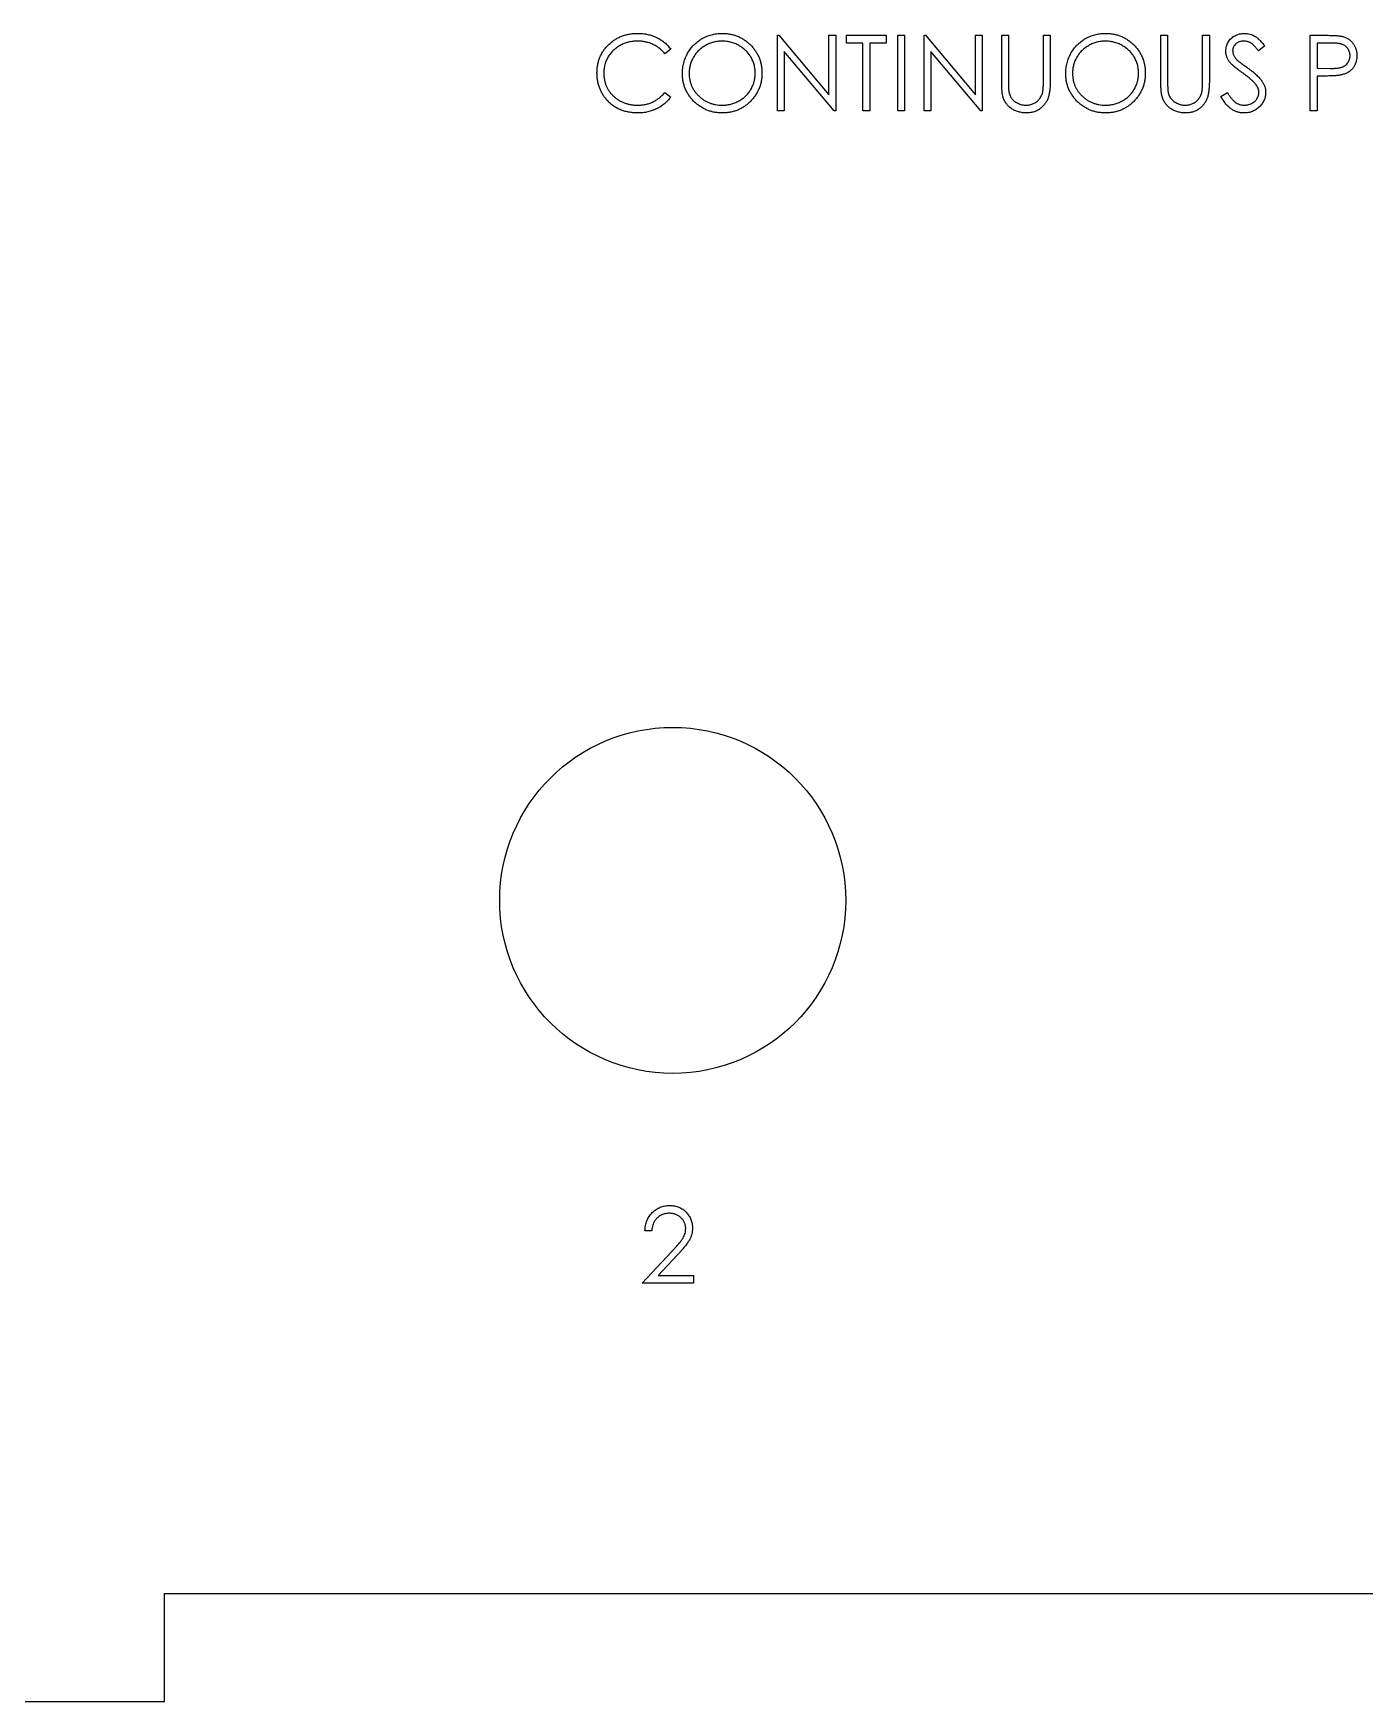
# Model space of a CAD drawing. Header units: millimetres. Extents: x 0 to 1497, y 0 to 497.
# Drawn here: x 546 to 607.5, y 240.2 to 317.4 of the extents above; entities that cross this region are included whole.
import ezdxf

# ---------------------------------------------------------------- set-up
doc = ezdxf.new("R2010")
doc.units = ezdxf.units.MM

msp = doc.modelspace()

# ---------------------------------------------------------------- linework, layer by layer
at = {"color": 7, "linetype": 'Continuous', "lineweight": 25}
for p, q in [((580.363, 317.287), (580.429, 317.287)), ((580.363, 313.787), (580.363, 317.287)), ((580.429, 317.287), (582.741, 314.532)), ((582.741, 314.532), (582.741, 317.287)), ((582.741, 317.287), (583.055, 317.287)), ((583.055, 317.287), (583.055, 313.787)), ((583.549, 316.928), (583.549, 317.287)), ((583.549, 317.287), (585.388, 317.287)), ((585.388, 317.287), (585.388, 316.928)), ((585.927, 317.287), (586.241, 317.287)), ((585.927, 313.787), (585.927, 317.287)), ((586.241, 317.287), (586.241, 313.787)), ((587.138, 313.787), (587.138, 317.287)), ((587.138, 317.287), (587.204, 317.287)), ((587.204, 317.287), (589.517, 314.532)), ((589.517, 317.287), (589.831, 317.287)), ((589.517, 314.532), (589.517, 317.287)), ((589.831, 317.287), (589.831, 313.787)), ((590.728, 317.287), (591.042, 317.287)), ((590.728, 315.173), (590.728, 317.287)), ((591.042, 317.287), (591.042, 315.19)), ((592.658, 315.19), (592.658, 317.287)), ((592.658, 317.287), (592.972, 317.287)), ((592.972, 317.287), (592.972, 315.173)), ((598.087, 317.287), (598.401, 317.287)), ((598.087, 315.173), (598.087, 317.287)), ((598.401, 317.287), (598.401, 315.19)), ((600.017, 315.19), (600.017, 317.287)), ((600.017, 317.287), (600.331, 317.287)), ((600.331, 317.287), (600.331, 315.173)), ((604.997, 317.287), (605.684, 317.287)), ((604.997, 313.787), (604.997, 317.287)), ((575.427, 316.644), (575.152, 316.434)), ((580.677, 316.535), (580.677, 313.787)), ((582.984, 313.787), (580.677, 316.535)), ((584.311, 316.928), (583.549, 316.928)), ((584.311, 313.787), (584.311, 316.928)), ((584.626, 316.928), (584.626, 313.787)), ((585.388, 316.928), (584.626, 316.928)), ((587.452, 316.535), (587.452, 313.787)), ((589.759, 313.787), (587.452, 316.535)), ((602.888, 316.784), (602.604, 316.569)), ((605.952, 316.928), (605.311, 316.928)), ((605.311, 316.928), (605.311, 315.761)), ((605.311, 315.761), (605.924, 315.753)), ((605.562, 315.402), (605.311, 315.402)), ((605.311, 315.402), (605.311, 313.787)), ((575.152, 314.639), (575.427, 314.431)), ((600.869, 314.462), (601.165, 314.639)), ((580.677, 313.787), (580.363, 313.787)), ((583.055, 313.787), (582.984, 313.787)), ((584.626, 313.787), (584.311, 313.787)), ((586.241, 313.787), (585.927, 313.787)), ((587.452, 313.787), (587.138, 313.787)), ((589.831, 313.787), (589.759, 313.787)), ((605.311, 313.787), (604.997, 313.787)), ((574.548, 262.01), (574.234, 262.01)), ((574.1, 259.587), (575.457, 261.035)), ((575.725, 260.88), (574.849, 259.946)), ((576.478, 259.587), (574.1, 259.587)), ((574.849, 259.946), (576.478, 259.946)), ((576.478, 259.946), (576.478, 259.587)), ((552.017, 245.237), (629.517, 245.237)), ((552.017, 240.237), (552.017, 245.237)), ((542.017, 240.237), (552.017, 240.237))]:
    msp.add_line(p, q, dxfattribs=at)
msp.add_circle((575.517, 277.287), 8, dxfattribs=at)
for points, knots in [([(572.017, 315.557), (572.018, 315.62), (572.021, 315.744), (572.047, 315.926), (572.089, 316.1), (572.148, 316.266), (572.224, 316.425), (572.317, 316.576), (572.426, 316.719), (572.552, 316.854), (572.689, 316.976), (572.837, 317.084), (572.994, 317.174), (573.158, 317.249), (573.332, 317.306), (573.514, 317.347), (573.704, 317.372), (573.834, 317.375), (573.9, 317.376)], [0, 0, 0, 0, 0.064558, 0.127014, 0.187955, 0.248014, 0.307748, 0.368235, 0.42947, 0.492743, 0.556258, 0.618217, 0.679655, 0.741246, 0.803415, 0.866815, 0.932328, 1, 1, 1, 1]), ([(573.9, 317.376), (573.94, 317.376), (574.02, 317.375), (574.137, 317.366), (574.252, 317.35), (574.364, 317.329), (574.473, 317.303), (574.579, 317.269), (574.682, 317.23), (574.781, 317.185), (574.877, 317.134), (574.969, 317.079), (575.057, 317.019), (575.14, 316.954), (575.218, 316.884), (575.293, 316.809), (575.363, 316.729), (575.405, 316.673), (575.427, 316.644)], [0, 0, 0, 0, 0.068548, 0.135683, 0.201215, 0.265682, 0.329267, 0.392395, 0.45507, 0.517127, 0.57879, 0.63974, 0.700192, 0.759806, 0.819628, 0.879355, 0.939512, 1, 1, 1, 1]), ([(575.965, 315.521), (575.966, 315.563), (575.967, 315.646), (575.98, 315.769), (575.998, 315.889), (576.025, 316.008), (576.06, 316.124), (576.101, 316.238), (576.151, 316.349), (576.208, 316.458), (576.271, 316.563), (576.341, 316.662), (576.415, 316.756), (576.496, 316.842), (576.581, 316.924), (576.673, 317), (576.77, 317.07), (576.872, 317.134), (576.978, 317.191), (577.087, 317.24), (577.197, 317.282), (577.31, 317.317), (577.425, 317.344), (577.542, 317.362), (577.662, 317.375), (577.742, 317.376), (577.783, 317.376)], [0, 0, 0, 0, 0.043209, 0.0858729, 0.12812, 0.170152, 0.2119176, 0.253753, 0.2960064, 0.3384434, 0.3810154, 0.4228205, 0.4640891, 0.5051258, 0.545975, 0.5869852, 0.6283386, 0.6700838, 0.7119916, 0.7530392, 0.7940494, 0.8348855, 0.8754983, 0.9165473, 0.9580038, 1, 1, 1, 1]), ([(577.783, 317.376), (577.847, 317.375), (577.975, 317.372), (578.162, 317.347), (578.34, 317.304), (578.512, 317.247), (578.674, 317.172), (578.829, 317.08), (578.975, 316.971), (579.112, 316.847), (579.236, 316.712), (579.346, 316.567), (579.438, 316.414), (579.514, 316.254), (579.573, 316.086), (579.614, 315.91), (579.64, 315.727), (579.643, 315.602), (579.645, 315.538)], [0, 0, 0, 0, 0.06657, 0.130749, 0.193413, 0.254989, 0.316114, 0.377262, 0.439401, 0.502971, 0.566525, 0.628231, 0.689091, 0.749345, 0.81017, 0.87161, 0.934869, 1, 1, 1, 1]), ([(593.69, 315.521), (593.69, 315.563), (593.691, 315.646), (593.704, 315.769), (593.723, 315.889), (593.749, 316.008), (593.784, 316.124), (593.825, 316.238), (593.875, 316.349), (593.932, 316.458), (593.995, 316.563), (594.065, 316.662), (594.139, 316.756), (594.22, 316.842), (594.306, 316.924), (594.397, 317), (594.494, 317.07), (594.596, 317.134), (594.702, 317.191), (594.811, 317.24), (594.922, 317.282), (595.035, 317.317), (595.15, 317.344), (595.267, 317.362), (595.386, 317.375), (595.466, 317.376), (595.507, 317.376)], [0, 0, 0, 0, 0.043209, 0.085873, 0.12812, 0.170152, 0.211918, 0.253753, 0.296006, 0.338443, 0.381015, 0.42282, 0.464089, 0.505126, 0.545975, 0.586985, 0.628339, 0.670084, 0.711992, 0.753039, 0.794049, 0.834886, 0.875498, 0.916547, 0.958004, 1, 1, 1, 1]), ([(595.507, 317.376), (595.572, 317.375), (595.699, 317.372), (595.886, 317.347), (596.065, 317.304), (596.236, 317.247), (596.399, 317.172), (596.553, 317.08), (596.7, 316.971), (596.836, 316.847), (596.961, 316.712), (597.071, 316.567), (597.163, 316.414), (597.238, 316.254), (597.297, 316.086), (597.338, 315.91), (597.365, 315.727), (597.368, 315.602), (597.369, 315.538)], [0, 0, 0, 0, 0.06657, 0.130749, 0.193413, 0.254989, 0.316114, 0.377262, 0.439401, 0.502971, 0.566525, 0.628231, 0.689091, 0.749345, 0.81017, 0.87161, 0.934869, 1, 1, 1, 1]), ([(601.093, 316.56), (601.095, 316.597), (601.097, 316.67), (601.119, 316.777), (601.154, 316.879), (601.202, 316.976), (601.264, 317.063), (601.336, 317.144), (601.422, 317.212), (601.516, 317.271), (601.619, 317.317), (601.727, 317.352), (601.84, 317.372), (601.917, 317.375), (601.956, 317.376)], [0, 0, 0, 0, 0.083785, 0.16578, 0.24628, 0.327461, 0.408797, 0.489715, 0.571376, 0.655523, 0.741019, 0.826547, 0.911989, 1, 1, 1, 1]), ([(601.956, 317.376), (601.997, 317.375), (602.079, 317.372), (602.2, 317.348), (602.316, 317.307), (602.409, 317.261), (602.483, 317.215), (602.538, 317.173), (602.595, 317.124), (602.653, 317.069), (602.71, 317.007), (602.769, 316.939), (602.83, 316.865), (602.868, 316.811), (602.888, 316.784)], [0, 0, 0, 0, 0.107233, 0.213252, 0.31883, 0.426794, 0.483646, 0.543604, 0.608308, 0.677127, 0.750686, 0.828713, 0.91219, 1, 1, 1, 1]), ([(605.684, 317.287), (605.731, 317.287), (605.821, 317.287), (605.951, 317.284), (606.069, 317.28), (606.175, 317.274), (606.268, 317.267), (606.35, 317.258), (606.42, 317.248), (606.462, 317.239), (606.481, 317.234)], [0, 0, 0, 0, 0.1769558, 0.3390551, 0.4863182, 0.6187809, 0.7356188, 0.8387425, 0.9264571, 1, 1, 1, 1]), ([(606.481, 317.234), (606.505, 317.228), (606.553, 317.214), (606.622, 317.188), (606.687, 317.157), (606.75, 317.122), (606.808, 317.08), (606.864, 317.035), (606.916, 316.984), (606.964, 316.929), (607.008, 316.87), (607.047, 316.806), (607.078, 316.739), (607.106, 316.668), (607.126, 316.593), (607.14, 316.515), (607.15, 316.433), (607.151, 316.376), (607.151, 316.348)], [0, 0, 0, 0, 0.062481, 0.12349, 0.183411, 0.243153, 0.302127, 0.36171, 0.421842, 0.482932, 0.544552, 0.605681, 0.66768, 0.729984, 0.794551, 0.860346, 0.928907, 1, 1, 1, 1]), ([(573.88, 317.017), (573.845, 317.017), (573.775, 317.016), (573.672, 317.006), (573.57, 316.991), (573.47, 316.969), (573.373, 316.941), (573.276, 316.907), (573.183, 316.866), (573.092, 316.82), (573.004, 316.769), (572.921, 316.712), (572.843, 316.652), (572.77, 316.587), (572.702, 316.519), (572.639, 316.445), (572.582, 316.367), (572.529, 316.286), (572.482, 316.202), (572.442, 316.113), (572.407, 316.023), (572.379, 315.93), (572.357, 315.835), (572.342, 315.736), (572.332, 315.636), (572.331, 315.568), (572.331, 315.533)], [0, 0, 0, 0, 0.043955, 0.087502, 0.130463, 0.172752, 0.215403, 0.25765, 0.300153, 0.343121, 0.385925, 0.427686, 0.468818, 0.509492, 0.549883, 0.58998, 0.630405, 0.670869, 0.711384, 0.751627, 0.791776, 0.832459, 0.873319, 0.914543, 0.956924, 1, 1, 1, 1]), ([(575.152, 316.434), (575.132, 316.458), (575.093, 316.504), (575.031, 316.569), (574.965, 316.63), (574.898, 316.687), (574.826, 316.739), (574.752, 316.787), (574.675, 316.83), (574.568, 316.883), (574.428, 316.938), (574.253, 316.984), (574.069, 317.013), (573.944, 317.016), (573.88, 317.017)], [0, 0, 0, 0, 0.063163, 0.125475, 0.187121, 0.248294, 0.309295, 0.36985, 0.430973, 0.492456, 0.616148, 0.740844, 0.868183, 1, 1, 1, 1]), ([(577.798, 317.017), (577.765, 317.017), (577.699, 317.016), (577.6, 317.006), (577.503, 316.991), (577.408, 316.969), (577.314, 316.94), (577.22, 316.906), (577.129, 316.864), (577.039, 316.818), (576.952, 316.766), (576.87, 316.709), (576.793, 316.648), (576.72, 316.583), (576.653, 316.513), (576.59, 316.44), (576.532, 316.361), (576.48, 316.278), (576.433, 316.193), (576.391, 316.105), (576.357, 316.013), (576.329, 315.92), (576.306, 315.824), (576.291, 315.726), (576.281, 315.625), (576.28, 315.557), (576.279, 315.523)], [0, 0, 0, 0, 0.0420233, 0.0836449, 0.1249838, 0.1662475, 0.2077016, 0.2496311, 0.2917418, 0.3347429, 0.3774602, 0.4195563, 0.4610442, 0.5020963, 0.5428907, 0.5838008, 0.6248636, 0.6662247, 0.7073992, 0.7485567, 0.7896546, 0.8307397, 0.8720701, 0.9139934, 0.9564981, 1, 1, 1, 1]), ([(579.331, 315.539), (579.33, 315.573), (579.329, 315.64), (579.319, 315.739), (579.304, 315.837), (579.282, 315.931), (579.254, 316.023), (579.219, 316.113), (579.179, 316.2), (579.132, 316.285), (579.079, 316.366), (579.022, 316.443), (578.958, 316.516), (578.891, 316.585), (578.818, 316.65), (578.739, 316.71), (578.656, 316.767), (578.568, 316.818), (578.477, 316.865), (578.384, 316.905), (578.29, 316.94), (578.194, 316.969), (578.097, 316.99), (577.998, 317.006), (577.899, 317.016), (577.832, 317.017), (577.798, 317.017)], [0, 0, 0, 0, 0.0429151, 0.08513, 0.1264733, 0.167453, 0.2079763, 0.2482494, 0.28875, 0.3296699, 0.3705373, 0.4111286, 0.4518189, 0.4924059, 0.5334859, 0.5752631, 0.6174406, 0.6606717, 0.7039402, 0.7468675, 0.7890793, 0.831104, 0.873238, 0.9151658, 0.9573807, 1, 1, 1, 1]), ([(595.522, 317.017), (595.489, 317.017), (595.423, 317.016), (595.325, 317.006), (595.228, 316.991), (595.132, 316.969), (595.038, 316.94), (594.945, 316.906), (594.853, 316.864), (594.764, 316.818), (594.677, 316.766), (594.595, 316.709), (594.517, 316.648), (594.445, 316.583), (594.377, 316.513), (594.314, 316.44), (594.257, 316.361), (594.204, 316.278), (594.157, 316.193), (594.115, 316.105), (594.081, 316.013), (594.053, 315.92), (594.03, 315.824), (594.016, 315.726), (594.005, 315.625), (594.004, 315.557), (594.004, 315.523)], [0, 0, 0, 0, 0.042023, 0.083645, 0.124984, 0.166247, 0.207702, 0.249631, 0.291742, 0.334743, 0.37746, 0.419556, 0.461044, 0.502096, 0.542891, 0.583801, 0.624864, 0.666225, 0.707399, 0.748557, 0.789655, 0.83074, 0.87207, 0.913993, 0.956498, 1, 1, 1, 1]), ([(597.055, 315.539), (597.055, 315.573), (597.054, 315.64), (597.043, 315.739), (597.028, 315.837), (597.006, 315.931), (596.978, 316.023), (596.944, 316.113), (596.903, 316.2), (596.856, 316.285), (596.804, 316.366), (596.746, 316.443), (596.683, 316.516), (596.615, 316.585), (596.542, 316.65), (596.464, 316.71), (596.38, 316.767), (596.293, 316.818), (596.202, 316.865), (596.109, 316.905), (596.014, 316.94), (595.919, 316.969), (595.821, 316.99), (595.723, 317.006), (595.623, 317.016), (595.556, 317.017), (595.522, 317.017)], [0, 0, 0, 0, 0.042915, 0.08513, 0.126473, 0.167453, 0.207976, 0.248249, 0.28875, 0.32967, 0.370537, 0.411129, 0.451819, 0.492406, 0.533486, 0.575263, 0.617441, 0.660672, 0.70394, 0.746868, 0.789079, 0.831104, 0.873238, 0.915166, 0.957381, 1, 1, 1, 1]), ([(601.289, 316.027), (601.274, 316.047), (601.243, 316.088), (601.203, 316.151), (601.169, 316.216), (601.142, 316.283), (601.12, 316.35), (601.104, 316.419), (601.095, 316.489), (601.094, 316.536), (601.093, 316.56)], [0, 0, 0, 0, 0.133507, 0.262559, 0.388264, 0.512667, 0.633722, 0.755394, 0.877553, 1, 1, 1, 1]), ([(601.921, 317.017), (601.885, 317.016), (601.815, 317.014), (601.716, 316.988), (601.627, 316.948), (601.55, 316.892), (601.487, 316.825), (601.44, 316.748), (601.413, 316.664), (601.409, 316.605), (601.408, 316.574)], [0, 0, 0, 0, 0.143073, 0.275903, 0.402371, 0.528414, 0.650356, 0.765895, 0.880774, 1, 1, 1, 1]), ([(601.408, 316.574), (601.408, 316.556), (601.409, 316.518), (601.42, 316.463), (601.434, 316.407), (601.456, 316.352), (601.487, 316.297), (601.528, 316.24), (601.579, 316.181), (601.618, 316.142), (601.638, 316.122)], [0, 0, 0, 0, 0.107285, 0.214746, 0.322939, 0.434116, 0.553412, 0.686073, 0.834256, 1, 1, 1, 1]), ([(602.604, 316.569), (602.587, 316.591), (602.554, 316.633), (602.504, 316.693), (602.457, 316.747), (602.41, 316.795), (602.367, 316.837), (602.325, 316.874), (602.285, 316.905), (602.234, 316.938), (602.17, 316.97), (602.09, 316.998), (602.007, 317.014), (601.95, 317.016), (601.921, 317.017)], [0, 0, 0, 0, 0.0984694, 0.1896291, 0.2741841, 0.3521832, 0.4231989, 0.4885509, 0.5484733, 0.6014402, 0.7011981, 0.7995918, 0.8985451, 1, 1, 1, 1]), ([(605.924, 315.753), (605.954, 315.753), (606.012, 315.753), (606.095, 315.757), (606.173, 315.762), (606.244, 315.769), (606.309, 315.778), (606.368, 315.788), (606.42, 315.802), (606.481, 315.82), (606.549, 315.852), (606.623, 315.899), (606.686, 315.958), (606.74, 316.024), (606.783, 316.098), (606.815, 316.177), (606.833, 316.261), (606.836, 316.318), (606.837, 316.347)], [0, 0, 0, 0, 0.0725384, 0.1400338, 0.2024957, 0.2605751, 0.3132283, 0.3615832, 0.4048784, 0.4441274, 0.5163997, 0.5865067, 0.6550854, 0.7243838, 0.7939735, 0.8616377, 0.9301109, 1, 1, 1, 1]), ([(606.837, 316.347), (606.836, 316.375), (606.833, 316.431), (606.815, 316.513), (606.783, 316.591), (606.74, 316.664), (606.687, 316.73), (606.626, 316.787), (606.556, 316.834), (606.491, 316.864), (606.434, 316.882), (606.384, 316.894), (606.327, 316.905), (606.264, 316.913), (606.195, 316.92), (606.12, 316.925), (606.038, 316.928), (605.981, 316.928), (605.952, 316.928)], [0, 0, 0, 0, 0.070044, 0.139238, 0.208197, 0.279173, 0.349987, 0.418354, 0.48761, 0.557411, 0.59533, 0.637964, 0.685913, 0.738185, 0.796103, 0.858517, 0.926658, 1, 1, 1, 1]), ([(607.151, 316.348), (607.151, 316.319), (607.15, 316.263), (607.14, 316.18), (607.127, 316.102), (607.106, 316.027), (607.079, 315.956), (607.048, 315.889), (607.01, 315.826), (606.966, 315.767), (606.918, 315.712), (606.864, 315.661), (606.807, 315.616), (606.745, 315.575), (606.678, 315.539), (606.607, 315.507), (606.532, 315.481), (606.479, 315.467), (606.453, 315.46)], [0, 0, 0, 0, 0.070119, 0.137192, 0.202016, 0.264631, 0.326117, 0.38601, 0.445812, 0.505298, 0.564633, 0.624283, 0.683902, 0.743953, 0.805388, 0.868388, 0.933084, 1, 1, 1, 1]), ([(572.46, 314.309), (572.425, 314.353), (572.354, 314.439), (572.264, 314.579), (572.187, 314.726), (572.125, 314.879), (572.076, 315.039), (572.042, 315.206), (572.02, 315.379), (572.018, 315.497), (572.017, 315.557)], [0, 0, 0, 0, 0.124329, 0.247156, 0.36878, 0.490734, 0.613614, 0.738958, 0.867311, 1, 1, 1, 1]), ([(572.331, 315.533), (572.332, 315.481), (572.334, 315.38), (572.356, 315.231), (572.39, 315.089), (572.44, 314.953), (572.502, 314.823), (572.58, 314.701), (572.671, 314.585), (572.775, 314.477), (572.89, 314.378), (573.012, 314.292), (573.143, 314.219), (573.281, 314.159), (573.426, 314.113), (573.578, 314.08), (573.737, 314.059), (573.846, 314.057), (573.902, 314.056)], [0, 0, 0, 0, 0.064323, 0.12629, 0.186726, 0.246146, 0.305576, 0.365429, 0.426326, 0.48884, 0.551725, 0.613919, 0.675484, 0.737334, 0.800229, 0.864502, 0.931041, 1, 1, 1, 1]), ([(577.811, 313.697), (577.747, 313.699), (577.622, 313.702), (577.439, 313.728), (577.262, 313.769), (577.094, 313.827), (576.933, 313.903), (576.78, 313.995), (576.634, 314.104), (576.498, 314.229), (576.373, 314.364), (576.264, 314.509), (576.172, 314.66), (576.097, 314.819), (576.037, 314.985), (575.996, 315.157), (575.97, 315.337), (575.967, 315.459), (575.965, 315.521)], [0, 0, 0, 0, 0.065819, 0.129747, 0.192072, 0.253459, 0.31457, 0.37628, 0.439026, 0.503267, 0.567493, 0.629705, 0.691, 0.751452, 0.812004, 0.87315, 0.935635, 1, 1, 1, 1]), ([(576.279, 315.523), (576.281, 315.472), (576.283, 315.373), (576.305, 315.227), (576.339, 315.087), (576.389, 314.953), (576.451, 314.825), (576.528, 314.703), (576.619, 314.587), (576.723, 314.479), (576.836, 314.38), (576.957, 314.294), (577.083, 314.22), (577.215, 314.16), (577.352, 314.113), (577.496, 314.08), (577.645, 314.059), (577.747, 314.057), (577.798, 314.056)], [0, 0, 0, 0, 0.064504, 0.126899, 0.187747, 0.24815, 0.308586, 0.369583, 0.431827, 0.49618, 0.560668, 0.623504, 0.68526, 0.746537, 0.808327, 0.870486, 0.934317, 1, 1, 1, 1]), ([(577.798, 314.056), (577.833, 314.056), (577.901, 314.057), (578.003, 314.067), (578.104, 314.082), (578.202, 314.104), (578.298, 314.131), (578.393, 314.164), (578.484, 314.205), (578.575, 314.25), (578.661, 314.301), (578.744, 314.356), (578.82, 314.417), (578.892, 314.481), (578.96, 314.55), (579.022, 314.624), (579.079, 314.702), (579.132, 314.785), (579.179, 314.871), (579.219, 314.959), (579.254, 315.05), (579.282, 315.143), (579.304, 315.239), (579.319, 315.337), (579.329, 315.437), (579.33, 315.505), (579.331, 315.539)], [0, 0, 0, 0, 0.043633, 0.086538, 0.129177, 0.171436, 0.213416, 0.255266, 0.297369, 0.339941, 0.382347, 0.423953, 0.464871, 0.505572, 0.546003, 0.586568, 0.627065, 0.668271, 0.709549, 0.750428, 0.791096, 0.832027, 0.873136, 0.914611, 0.956956, 1, 1, 1, 1]), ([(579.645, 315.538), (579.643, 315.475), (579.64, 315.351), (579.614, 315.169), (579.573, 314.994), (579.514, 314.826), (579.439, 314.666), (579.346, 314.513), (579.237, 314.367), (579.113, 314.231), (578.978, 314.106), (578.833, 313.997), (578.681, 313.903), (578.52, 313.828), (578.354, 313.769), (578.179, 313.728), (577.997, 313.702), (577.874, 313.699), (577.811, 313.697)], [0, 0, 0, 0, 0.065227, 0.128569, 0.19032, 0.251378, 0.312388, 0.373789, 0.436431, 0.500567, 0.564687, 0.627136, 0.688455, 0.749246, 0.810155, 0.871671, 0.934773, 1, 1, 1, 1]), ([(595.535, 313.697), (595.472, 313.699), (595.347, 313.702), (595.163, 313.728), (594.987, 313.769), (594.818, 313.827), (594.657, 313.903), (594.504, 313.995), (594.358, 314.104), (594.222, 314.229), (594.097, 314.364), (593.989, 314.509), (593.896, 314.66), (593.821, 314.819), (593.761, 314.985), (593.721, 315.157), (593.694, 315.337), (593.691, 315.459), (593.69, 315.521)], [0, 0, 0, 0, 0.065819, 0.129747, 0.192072, 0.253459, 0.31457, 0.37628, 0.439026, 0.503267, 0.567493, 0.629705, 0.691, 0.751452, 0.812004, 0.87315, 0.935635, 1, 1, 1, 1]), ([(594.004, 315.523), (594.005, 315.472), (594.008, 315.373), (594.029, 315.227), (594.063, 315.087), (594.113, 314.953), (594.176, 314.825), (594.253, 314.703), (594.344, 314.587), (594.447, 314.479), (594.561, 314.38), (594.681, 314.294), (594.807, 314.22), (594.939, 314.16), (595.077, 314.113), (595.22, 314.08), (595.369, 314.059), (595.471, 314.057), (595.522, 314.056)], [0, 0, 0, 0, 0.064504, 0.1268993, 0.1877465, 0.2481497, 0.3085861, 0.369583, 0.431827, 0.4961797, 0.5606679, 0.6235045, 0.6852604, 0.7465368, 0.8083274, 0.8704862, 0.9343169, 1, 1, 1, 1]), ([(595.522, 314.056), (595.557, 314.056), (595.626, 314.057), (595.728, 314.067), (595.828, 314.082), (595.926, 314.104), (596.022, 314.131), (596.117, 314.164), (596.209, 314.205), (596.299, 314.25), (596.385, 314.301), (596.468, 314.356), (596.544, 314.417), (596.617, 314.481), (596.684, 314.55), (596.747, 314.624), (596.804, 314.702), (596.856, 314.785), (596.903, 314.871), (596.944, 314.959), (596.978, 315.05), (597.006, 315.143), (597.028, 315.239), (597.043, 315.337), (597.054, 315.437), (597.055, 315.505), (597.055, 315.539)], [0, 0, 0, 0, 0.043633, 0.086538, 0.129177, 0.171436, 0.213416, 0.255266, 0.297369, 0.339941, 0.382347, 0.423953, 0.464871, 0.505572, 0.546003, 0.586568, 0.627065, 0.668271, 0.709549, 0.750428, 0.791096, 0.832027, 0.873136, 0.914611, 0.956956, 1, 1, 1, 1]), ([(597.369, 315.538), (597.368, 315.475), (597.365, 315.351), (597.338, 315.169), (597.297, 314.994), (597.239, 314.826), (597.163, 314.666), (597.071, 314.513), (596.962, 314.367), (596.837, 314.231), (596.702, 314.106), (596.557, 313.997), (596.405, 313.903), (596.245, 313.828), (596.078, 313.769), (595.903, 313.728), (595.722, 313.702), (595.598, 313.699), (595.535, 313.697)], [0, 0, 0, 0, 0.0652265, 0.128569, 0.1903204, 0.251378, 0.3123875, 0.3737887, 0.4364312, 0.5005668, 0.5646868, 0.6271355, 0.6884554, 0.7492457, 0.8101552, 0.8716709, 0.9347735, 1, 1, 1, 1]), ([(601.863, 315.551), (601.826, 315.577), (601.755, 315.627), (601.657, 315.702), (601.569, 315.77), (601.492, 315.832), (601.425, 315.888), (601.369, 315.939), (601.325, 315.984), (601.3, 316.014), (601.289, 316.027)], [0, 0, 0, 0, 0.181535, 0.347082, 0.495568, 0.628357, 0.74552, 0.845831, 0.930782, 1, 1, 1, 1]), ([(601.638, 316.122), (601.646, 316.115), (601.664, 316.099), (601.697, 316.072), (601.741, 316.04), (601.795, 315.999), (601.859, 315.952), (601.933, 315.899), (602.017, 315.838), (602.077, 315.796), (602.109, 315.774)], [0, 0, 0, 0, 0.052594, 0.124952, 0.218094, 0.333502, 0.468789, 0.624938, 0.801683, 1, 1, 1, 1]), ([(602.494, 314.993), (602.478, 315.013), (602.445, 315.055), (602.389, 315.117), (602.322, 315.182), (602.248, 315.251), (602.164, 315.321), (602.072, 315.396), (601.971, 315.473), (601.899, 315.524), (601.863, 315.551)], [0, 0, 0, 0, 0.090279, 0.18953, 0.299198, 0.418926, 0.548376, 0.688136, 0.839084, 1, 1, 1, 1]), ([(602.109, 315.774), (602.147, 315.746), (602.22, 315.693), (602.325, 315.612), (602.42, 315.533), (602.505, 315.457), (602.582, 315.384), (602.65, 315.312), (602.708, 315.243), (602.771, 315.154), (602.836, 315.046), (602.891, 314.912), (602.926, 314.778), (602.931, 314.689), (602.933, 314.644)], [0, 0, 0, 0, 0.096972, 0.187773, 0.272396, 0.351321, 0.424335, 0.491909, 0.554233, 0.611268, 0.716348, 0.81454, 0.908495, 1, 1, 1, 1]), ([(590.791, 314.435), (590.785, 314.454), (590.774, 314.494), (590.762, 314.561), (590.752, 314.638), (590.742, 314.725), (590.737, 314.823), (590.732, 314.93), (590.728, 315.048), (590.728, 315.13), (590.728, 315.173)], [0, 0, 0, 0, 0.07813, 0.169465, 0.274335, 0.39211, 0.523687, 0.668365, 0.827132, 1, 1, 1, 1]), ([(591.042, 315.19), (591.042, 315.16), (591.042, 315.104), (591.043, 315.023), (591.044, 314.952), (591.045, 314.89), (591.048, 314.836), (591.05, 314.791), (591.052, 314.754), (591.055, 314.733), (591.056, 314.724)], [0, 0, 0, 0, 0.191079, 0.362605, 0.516099, 0.650038, 0.765977, 0.862374, 0.940842, 1, 1, 1, 1]), ([(592.972, 315.173), (592.971, 315.135), (592.971, 315.06), (592.967, 314.951), (592.96, 314.848), (592.95, 314.75), (592.937, 314.658), (592.923, 314.572), (592.905, 314.491), (592.884, 314.415), (592.859, 314.343), (592.828, 314.274), (592.792, 314.207), (592.75, 314.143), (592.703, 314.081), (592.65, 314.022), (592.592, 313.964), (592.528, 313.91), (592.461, 313.86), (592.389, 313.816), (592.313, 313.779), (592.234, 313.749), (592.152, 313.726), (592.066, 313.709), (591.976, 313.699), (591.915, 313.698), (591.884, 313.697)], [0, 0, 0, 0, 0.054858, 0.107059, 0.156978, 0.203992, 0.248492, 0.290483, 0.330489, 0.367886, 0.403858, 0.440009, 0.476295, 0.512792, 0.550485, 0.588381, 0.627645, 0.667979, 0.708433, 0.748602, 0.789088, 0.829461, 0.870371, 0.912214, 0.955547, 1, 1, 1, 1]), ([(592.622, 314.646), (592.625, 314.659), (592.632, 314.686), (592.638, 314.733), (592.644, 314.788), (592.649, 314.851), (592.653, 314.923), (592.656, 315.005), (592.657, 315.094), (592.657, 315.157), (592.658, 315.19)], [0, 0, 0, 0, 0.069835, 0.155621, 0.257802, 0.373811, 0.506402, 0.655564, 0.820079, 1, 1, 1, 1]), ([(598.149, 314.435), (598.144, 314.454), (598.133, 314.494), (598.121, 314.561), (598.111, 314.638), (598.101, 314.725), (598.096, 314.823), (598.091, 314.93), (598.087, 315.048), (598.087, 315.13), (598.087, 315.173)], [0, 0, 0, 0, 0.07813, 0.169465, 0.274335, 0.39211, 0.523687, 0.668365, 0.827132, 1, 1, 1, 1]), ([(598.401, 315.19), (598.401, 315.16), (598.401, 315.104), (598.402, 315.023), (598.403, 314.952), (598.404, 314.89), (598.407, 314.836), (598.409, 314.791), (598.411, 314.754), (598.414, 314.733), (598.415, 314.724)], [0, 0, 0, 0, 0.191079, 0.362605, 0.516099, 0.650038, 0.765977, 0.862374, 0.940842, 1, 1, 1, 1]), ([(600.331, 315.173), (600.33, 315.135), (600.33, 315.06), (600.326, 314.951), (600.319, 314.848), (600.309, 314.75), (600.296, 314.658), (600.282, 314.572), (600.264, 314.491), (600.243, 314.415), (600.218, 314.343), (600.187, 314.274), (600.151, 314.207), (600.109, 314.143), (600.062, 314.081), (600.009, 314.022), (599.951, 313.964), (599.887, 313.91), (599.82, 313.86), (599.748, 313.816), (599.672, 313.779), (599.593, 313.749), (599.511, 313.726), (599.425, 313.709), (599.335, 313.699), (599.274, 313.698), (599.243, 313.697)], [0, 0, 0, 0, 0.054858, 0.107059, 0.156978, 0.203992, 0.248492, 0.290483, 0.330489, 0.367886, 0.403858, 0.440009, 0.476295, 0.512792, 0.550485, 0.588381, 0.627645, 0.667979, 0.708433, 0.748602, 0.789088, 0.829461, 0.870371, 0.912214, 0.955547, 1, 1, 1, 1]), ([(599.981, 314.646), (599.984, 314.659), (599.99, 314.686), (599.997, 314.733), (600.003, 314.788), (600.008, 314.851), (600.012, 314.923), (600.015, 315.005), (600.016, 315.094), (600.016, 315.157), (600.017, 315.19)], [0, 0, 0, 0, 0.069835, 0.155621, 0.257802, 0.373811, 0.506402, 0.655564, 0.820079, 1, 1, 1, 1]), ([(602.619, 314.649), (602.618, 314.678), (602.615, 314.737), (602.589, 314.825), (602.549, 314.911), (602.513, 314.965), (602.494, 314.993)], [0, 0, 0, 0, 0.234723, 0.477158, 0.728556, 1, 1, 1, 1]), ([(606.453, 315.46), (606.431, 315.455), (606.383, 315.445), (606.304, 315.433), (606.212, 315.424), (606.107, 315.416), (605.989, 315.41), (605.858, 315.405), (605.714, 315.402), (605.614, 315.402), (605.562, 315.402)], [0, 0, 0, 0, 0.075173, 0.164746, 0.268017, 0.385912, 0.517789, 0.663691, 0.824413, 1, 1, 1, 1]), ([(573.904, 313.697), (573.866, 313.697), (573.792, 313.698), (573.682, 313.706), (573.575, 313.718), (573.471, 313.735), (573.37, 313.755), (573.273, 313.782), (573.178, 313.813), (573.086, 313.849), (572.997, 313.889), (572.911, 313.935), (572.828, 313.986), (572.748, 314.04), (572.671, 314.1), (572.598, 314.165), (572.527, 314.234), (572.483, 314.284), (572.46, 314.309)], [0, 0, 0, 0, 0.069663, 0.13775, 0.203917, 0.26878, 0.332414, 0.394754, 0.45618, 0.516996, 0.577396, 0.637198, 0.696999, 0.756756, 0.816554, 0.876948, 0.938132, 1, 1, 1, 1]), ([(573.902, 314.056), (573.963, 314.058), (574.083, 314.061), (574.26, 314.089), (574.428, 314.135), (574.59, 314.199), (574.743, 314.282), (574.889, 314.382), (575.027, 314.502), (575.11, 314.593), (575.152, 314.639)], [0, 0, 0, 0, 0.128515, 0.252949, 0.374755, 0.49594, 0.617181, 0.740909, 0.867811, 1, 1, 1, 1]), ([(575.427, 314.431), (575.405, 314.403), (575.361, 314.346), (575.289, 314.265), (575.214, 314.19), (575.134, 314.12), (575.051, 314.054), (574.963, 313.993), (574.871, 313.938), (574.776, 313.887), (574.677, 313.842), (574.575, 313.804), (574.47, 313.771), (574.363, 313.744), (574.252, 313.722), (574.138, 313.708), (574.022, 313.698), (573.944, 313.697), (573.904, 313.697)], [0, 0, 0, 0, 0.0616742, 0.1230531, 0.183475, 0.2437265, 0.3042789, 0.3648629, 0.4259462, 0.4873912, 0.5492204, 0.6111436, 0.6735285, 0.7369615, 0.8007853, 0.8660126, 0.9321007, 1, 1, 1, 1]), ([(591.884, 313.697), (591.851, 313.698), (591.785, 313.699), (591.687, 313.708), (591.594, 313.725), (591.504, 313.746), (591.418, 313.775), (591.335, 313.809), (591.256, 313.851), (591.181, 313.898), (591.111, 313.95), (591.047, 314.007), (590.989, 314.068), (590.937, 314.134), (590.891, 314.203), (590.851, 314.276), (590.817, 314.354), (590.799, 314.408), (590.791, 314.435)], [0, 0, 0, 0, 0.071175, 0.139644, 0.206317, 0.271373, 0.335418, 0.398076, 0.460608, 0.52297, 0.584716, 0.644895, 0.704291, 0.762998, 0.821087, 0.880104, 0.939388, 1, 1, 1, 1]), ([(591.056, 314.724), (591.061, 314.691), (591.071, 314.627), (591.097, 314.537), (591.133, 314.455), (591.175, 314.379), (591.231, 314.312), (591.298, 314.25), (591.379, 314.196), (591.47, 314.147), (591.567, 314.107), (591.666, 314.077), (591.766, 314.059), (591.833, 314.057), (591.867, 314.056)], [0, 0, 0, 0, 0.086315, 0.167766, 0.244433, 0.318135, 0.391884, 0.470068, 0.553904, 0.644339, 0.736875, 0.826168, 0.913679, 1, 1, 1, 1]), ([(591.867, 314.056), (591.895, 314.057), (591.952, 314.059), (592.037, 314.072), (592.119, 314.096), (592.2, 314.127), (592.275, 314.168), (592.346, 314.215), (592.409, 314.27), (592.466, 314.331), (592.516, 314.4), (592.56, 314.476), (592.595, 314.558), (592.613, 314.616), (592.622, 314.646)], [0, 0, 0, 0, 0.082891, 0.165303, 0.247762, 0.331528, 0.41528, 0.496366, 0.577151, 0.657783, 0.739322, 0.823793, 0.909476, 1, 1, 1, 1]), ([(599.243, 313.697), (599.21, 313.698), (599.144, 313.699), (599.046, 313.708), (598.953, 313.725), (598.863, 313.746), (598.777, 313.775), (598.694, 313.809), (598.615, 313.851), (598.54, 313.898), (598.47, 313.95), (598.406, 314.007), (598.348, 314.068), (598.296, 314.134), (598.25, 314.203), (598.21, 314.276), (598.176, 314.354), (598.158, 314.408), (598.149, 314.435)], [0, 0, 0, 0, 0.071175, 0.139644, 0.206317, 0.271373, 0.335418, 0.398076, 0.460608, 0.52297, 0.584716, 0.644895, 0.704291, 0.762998, 0.821087, 0.880104, 0.939388, 1, 1, 1, 1]), ([(598.415, 314.724), (598.42, 314.691), (598.43, 314.627), (598.456, 314.537), (598.492, 314.455), (598.534, 314.379), (598.59, 314.312), (598.657, 314.25), (598.738, 314.196), (598.829, 314.147), (598.926, 314.107), (599.025, 314.077), (599.125, 314.059), (599.192, 314.057), (599.226, 314.056)], [0, 0, 0, 0, 0.086315, 0.167766, 0.244433, 0.318135, 0.391884, 0.470068, 0.553904, 0.644339, 0.736875, 0.826168, 0.913679, 1, 1, 1, 1]), ([(599.226, 314.056), (599.254, 314.057), (599.311, 314.059), (599.396, 314.072), (599.478, 314.096), (599.559, 314.127), (599.634, 314.168), (599.705, 314.215), (599.768, 314.27), (599.825, 314.331), (599.875, 314.4), (599.919, 314.476), (599.954, 314.558), (599.972, 314.616), (599.981, 314.646)], [0, 0, 0, 0, 0.082891, 0.165303, 0.247762, 0.331528, 0.41528, 0.496366, 0.577151, 0.657783, 0.739322, 0.823793, 0.909476, 1, 1, 1, 1]), ([(601.933, 313.697), (601.907, 313.697), (601.854, 313.699), (601.777, 313.707), (601.701, 313.72), (601.627, 313.74), (601.555, 313.765), (601.485, 313.795), (601.417, 313.831), (601.35, 313.872), (601.285, 313.92), (601.222, 313.976), (601.159, 314.039), (601.098, 314.109), (601.038, 314.187), (600.98, 314.272), (600.923, 314.364), (600.888, 314.429), (600.869, 314.462)], [0, 0, 0, 0, 0.057208, 0.113696, 0.169178, 0.224159, 0.27872, 0.333794, 0.389241, 0.445822, 0.503704, 0.564294, 0.627975, 0.695038, 0.765373, 0.839611, 0.917538, 1, 1, 1, 1]), ([(601.165, 314.639), (601.193, 314.593), (601.245, 314.505), (601.333, 314.386), (601.424, 314.284), (601.519, 314.201), (601.618, 314.136), (601.72, 314.09), (601.826, 314.061), (601.898, 314.058), (601.933, 314.056)], [0, 0, 0, 0, 0.159004, 0.304646, 0.438547, 0.562322, 0.677433, 0.786897, 0.893611, 1, 1, 1, 1]), ([(601.933, 314.056), (601.964, 314.057), (602.025, 314.059), (602.115, 314.075), (602.202, 314.1), (602.284, 314.136), (602.361, 314.179), (602.429, 314.231), (602.487, 314.29), (602.535, 314.355), (602.572, 314.426), (602.6, 314.498), (602.616, 314.573), (602.618, 314.624), (602.619, 314.649)], [0, 0, 0, 0, 0.0912636, 0.1809303, 0.2700882, 0.3601561, 0.4483425, 0.5326658, 0.6138337, 0.6939815, 0.772716, 0.8493352, 0.9239673, 1, 1, 1, 1]), ([(602.933, 314.644), (602.933, 314.613), (602.931, 314.551), (602.916, 314.459), (602.894, 314.371), (602.861, 314.286), (602.821, 314.203), (602.77, 314.125), (602.711, 314.049), (602.643, 313.978), (602.568, 313.912), (602.489, 313.854), (602.406, 313.806), (602.319, 313.766), (602.228, 313.735), (602.134, 313.713), (602.035, 313.699), (601.968, 313.698), (601.933, 313.697)], [0, 0, 0, 0, 0.061484, 0.121775, 0.18092, 0.240256, 0.300114, 0.361146, 0.423501, 0.488669, 0.553954, 0.617581, 0.680238, 0.742187, 0.804663, 0.868259, 0.93302, 1, 1, 1, 1]), ([(574.234, 262.01), (574.236, 262.051), (574.24, 262.133), (574.259, 262.253), (574.286, 262.367), (574.324, 262.475), (574.372, 262.577), (574.428, 262.674), (574.496, 262.765), (574.572, 262.849), (574.655, 262.927), (574.744, 262.993), (574.838, 263.049), (574.936, 263.097), (575.039, 263.132), (575.147, 263.158), (575.26, 263.174), (575.337, 263.176), (575.376, 263.176)], [0, 0, 0, 0, 0.068791, 0.135103, 0.198979, 0.261904, 0.323495, 0.385195, 0.446969, 0.509765, 0.572251, 0.633405, 0.693251, 0.752583, 0.812579, 0.873275, 0.93555, 1, 1, 1, 1]), ([(575.376, 263.176), (575.414, 263.176), (575.49, 263.174), (575.6, 263.159), (575.704, 263.135), (575.804, 263.102), (575.897, 263.057), (575.984, 263.003), (576.067, 262.941), (576.142, 262.868), (576.21, 262.789), (576.269, 262.706), (576.32, 262.62), (576.362, 262.53), (576.393, 262.436), (576.417, 262.339), (576.43, 262.239), (576.432, 262.171), (576.433, 262.136)], [0, 0, 0, 0, 0.069475, 0.136517, 0.200789, 0.26383, 0.325735, 0.387291, 0.449509, 0.512968, 0.576275, 0.63758, 0.697903, 0.757172, 0.816599, 0.876653, 0.93729, 1, 1, 1, 1]), ([(575.36, 262.817), (575.332, 262.817), (575.279, 262.815), (575.2, 262.806), (575.124, 262.789), (575.053, 262.765), (574.984, 262.736), (574.919, 262.699), (574.858, 262.655), (574.801, 262.606), (574.748, 262.551), (574.701, 262.489), (574.661, 262.422), (574.625, 262.35), (574.597, 262.273), (574.575, 262.19), (574.557, 262.102), (574.551, 262.041), (574.548, 262.01)], [0, 0, 0, 0, 0.0644387, 0.1265469, 0.1868872, 0.2458775, 0.3040409, 0.3621912, 0.4209759, 0.4806603, 0.5406003, 0.6006891, 0.6619358, 0.7244425, 0.7890384, 0.8563138, 0.926352, 1, 1, 1, 1]), ([(576.119, 262.108), (576.118, 262.132), (576.117, 262.179), (576.106, 262.248), (576.089, 262.314), (576.065, 262.379), (576.034, 262.44), (575.995, 262.499), (575.951, 262.556), (575.9, 262.609), (575.843, 262.657), (575.784, 262.701), (575.721, 262.737), (575.654, 262.766), (575.585, 262.789), (575.513, 262.805), (575.437, 262.815), (575.386, 262.817), (575.36, 262.817)], [0, 0, 0, 0, 0.061965, 0.122122, 0.180988, 0.239933, 0.299906, 0.359989, 0.421776, 0.486576, 0.551535, 0.615018, 0.677259, 0.73973, 0.80305, 0.866495, 0.931973, 1, 1, 1, 1]), ([(575.457, 261.035), (575.49, 261.07), (575.554, 261.136), (575.643, 261.233), (575.724, 261.322), (575.796, 261.405), (575.858, 261.482), (575.913, 261.55), (575.957, 261.613), (576.005, 261.685), (576.051, 261.774), (576.09, 261.883), (576.115, 261.994), (576.118, 262.07), (576.119, 262.108)], [0, 0, 0, 0, 0.110803, 0.212829, 0.306101, 0.390647, 0.466924, 0.534481, 0.593587, 0.644557, 0.7362, 0.825024, 0.911986, 1, 1, 1, 1]), ([(576.433, 262.136), (576.431, 262.087), (576.428, 261.991), (576.399, 261.849), (576.355, 261.711), (576.301, 261.6), (576.246, 261.511), (576.197, 261.438), (576.139, 261.358), (576.073, 261.274), (575.998, 261.183), (575.915, 261.087), (575.823, 260.986), (575.758, 260.916), (575.725, 260.88)], [0, 0, 0, 0, 0.098702, 0.195672, 0.292422, 0.391343, 0.444462, 0.504229, 0.570352, 0.642546, 0.722288, 0.807921, 0.90047, 1, 1, 1, 1])]:
    msp.add_open_spline(points, degree=3, knots=knots, dxfattribs=at)

doc.saveas('drawing.dxf')
